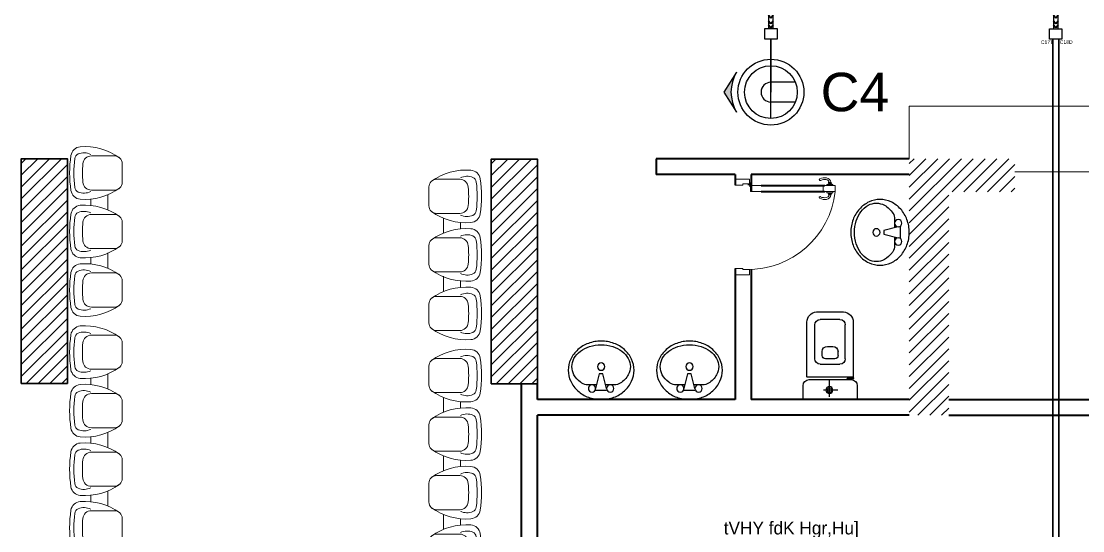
# Model space of a CAD drawing. Header units: inches. Extents: x 3955 to 4125, y 4886 to 4983.
# Drawn here: x 4038.41 to 4046.46, y 4899.14 to 4903.01 of the extents above; entities that cross this region are included whole.
import ezdxf

# ---------------------------------------------------------------- set-up
doc = ezdxf.new("R2010")
doc.units = ezdxf.units.IN
doc.header["$MEASUREMENT"] = 0
doc.layers.get('0').update_dxf_attribs({"lineweight": 35})
for name, color, linetype, lineweight in [('Column(S)', 24, 'Continuous', 35), ('DIM IN', 12, 'Continuous', 15), ('DOOR', 24, 'Continuous', 18), ('FIRNTUR', 171, 'Continuous', 20), ('hatch col(S)', 45, 'Continuous', 15), ('Shop Drawing', 3, 'Continuous', 30), ('TEXT', 152, 'Continuous', 30), ('walls', 7, 'Continuous', 40), ('رخام', 104, 'Continuous', 15)]:
    doc.layers.add(name, color=color, linetype=linetype, lineweight=lineweight)
for name, color, linetype in [('E-CAM', 141, 'Continuous'), ('E-LEADER', 30, 'Continuous'), ('E-TEXT', 2, 'Continuous'), ('finish', 32, 'Continuous'), ('UMG-ML', 251, 'Continuous')]:
    doc.layers.add(name, color=color, linetype=linetype)
doc.styles.add('SOSA', font='sosa.shx')
doc.styles.get("Standard").update_dxf_attribs({"font": 'arial.ttf'})

# ---------------------------------------------------------------- blocks, each defined once
blk = doc.blocks.new('A$C35D05A93')
at = {"layer": 'UMG-ML', "extrusion": (-5.08529e-08, 1.65048e-08, 1)}
for p, q in [((0.4098, 0.6661, 0), (0, 0.6661, 0)), ((0, 0.6661, 0), (0, 0.5612, 0)), ((0.1992, 0.6455, 0), (0.1992, 0.5151, 0)), ((0.4098, 0.5612, 0), (0.4098, 0.6661, 0)), ((0.2621, 0.5945, 0), (0.1533, 0.5945, 0)), ((0.029, 0.4929, 0), (0.029, 0.0789, 0)), ((0.3751, 0.4975, 0), (0.0337, 0.4975, 0)), ((0.0461, 0.5151, 0), (0.3637, 0.5151, 0)), ((0.3303, 0.5116, 0), (0.3303, 0.5151, 0)), ((0.3448, 0.5116, 0), (0.3303, 0.5116, 0)), ((0.3347, 0.5116, 0), (0.3347, 0.5098, 0)), ((0.3402, 0.5116, 0), (0.3402, 0.5098, 0)), ((0.3433, 0.5079, 0), (0.3855, 0.5079, 0)), ((0.3442, 0.5024, 0), (0.3855, 0.5024, 0)), ((0.3448, 0.5116, 0), (0.3448, 0.5151, 0)), ((0.3797, 0.0789, 0), (0.3797, 0.4929, 0)), ((0.3855, 0.5079, 0), (0.3855, 0.5024, 0)), ((0.0891, 0.3574, 0), (0.0891, 0.1259, 0)), ((0.1291, 0.3974, 0), (0.2391, 0.3974, 0)), ((0.1439, 0.3321, 0), (0.1439, 0.3029, 0)), ((0.2398, 0.3571, 0), (0.169, 0.3571, 0)), ((0.2391, 0.3974, 0), (0.2796, 0.3974, 0)), ((0.2648, 0.3321, 0), (0.2648, 0.3029, 0)), ((0.3197, 0.3574, 0), (0.3197, 0.0989, 0)), ((0.184, 0.2629, 0), (0.2248, 0.2629, 0)), ((0.0891, 0.1259, 0), (0.0891, 0.0989, 0)), ((0.1011, 0.0003, 0), (0.3064, 0.0003, 0)), ((0.2796, 0.0589, 0), (0.1291, 0.0589, 0))]:
    blk.add_line(p, q, dxfattribs=at)
for radius in [0.0264, 0.017]:
    blk.add_circle((0.1995, 0.5945, 0), radius, dxfattribs=at)
for centre, radius, start, end in [((0.0461, 0.5612, 0), 0.0461, 180, 270), ((0.0337, 0.4929, 0), 0.00461, 90, 180), ((0.3423, 0.5098, 0), 0.00766, 180, 284.21839), ((0.3423, 0.5098, 0), 0.00217, 180, 296.85767), ((0.3637, 0.5612, 0), 0.0461, 270, 0), ((0.3751, 0.4929, 0), 0.00461, 360, 90), ((0.1291, 0.3574, 0), 0.04, 90, 180), ((0.169, 0.3321, 0), 0.025, 90, 180), ((0.2398, 0.3321, 0), 0.025, 0, 90), ((0.2796, 0.3574, 0), 0.04, 0, 90), ((0.184, 0.3029, 0), 0.04, 180, 270), ((0.2248, 0.3029, 0), 0.04, 270, 0), ((0.1291, 0.0989, 0), 0.04, 180, 270), ((0.2796, 0.0989, 0), 0.04, 270, 0), ((0.1079, 0.0789, 0), 0.0789, 180, 265.04819), ((0.3009, 0.0789, 0), 0.0788, 273.97176, 0)]:
    blk.add_arc(centre, radius, start, end, dxfattribs=at)
blk = doc.blocks.new('A$C409206DC')
at = {"layer": 'UMG-ML', "ltscale": 2.5}
for p, q in [((0.253, 0.2567), (0.2807, 0.3675)), ((0.2807, 0.3675), (0.3084, 0.3675)), ((0.3084, 0.3675), (0.3362, 0.2567)), ((0.1941, 0.2844), (0.26, 0.2844)), ((0.253, 0.2428), (0.3362, 0.2428)), ((0.3292, 0.2844), (0.3953, 0.2844))]:
    blk.add_line(p, q, dxfattribs=at)
blk.add_lwpolyline([(0.544, 0.3952, -0.109452), (0.5255, 0.3117, -0.102376), (0.4709, 0.2385, -0.093737), (0.3913, 0.1908, -0.088426), (0.2946, 0.1736, -0.088426), (0.1979, 0.1908, -0.093737), (0.1183, 0.2385, -0.102376), (0.0637, 0.3117, -0.109452), (0.0452, 0.3952, -0.109452), (0.0637, 0.4787, -0.102376), (0.1183, 0.552, -0.093737), (0.1979, 0.5997, -0.088426), (0.2946, 0.6169, -0.088426), (0.3913, 0.5997, -0.093737), (0.4709, 0.552, -0.102376), (0.5255, 0.4787, -0.109452)], format="xyb", close=True, dxfattribs=at)
for centre in [(0.2946, 0.4229), (0.2253, 0.2567), (0.3639, 0.2567)]:
    blk.add_circle(centre, 0.0277, dxfattribs=at)
for centre, radius, start, end in [((0.275, 0.3576), 0.2286, 107.25794, 126.8699), ((0.2946, 0.2946), 0.2946, 90, 107.25794), ((0.2946, 0.2946), 0.2946, 72.74206, 90), ((0.3142, 0.3576), 0.2286, 53.1301, 72.74206), ((0.1991, 0.4229), 0.1262, 151.0888, 180), ((0.2451, 0.3976), 0.1787, 126.8699, 151.0888), ((0.3441, 0.3976), 0.1787, 28.9112, 53.1301), ((0.3901, 0.4229), 0.1262, 0, 28.9112), ((0.1991, 0.4229), 0.1262, 180, 208.9112), ((0.3901, 0.4229), 0.1262, 331.0888, 0), ((0.2451, 0.4483), 0.1787, 208.9112, 237.74019), ((0.3441, 0.4483), 0.1787, 306.8699, 331.0888), ((0.1941, 0.3675), 0.0831, 237.74019, 270), ((0.3953, 0.3675), 0.0831, 270, 303.90451), ((0.3142, 0.4883), 0.2286, 303.90451, 306.8699)]:
    blk.add_arc(centre, radius, start, end, dxfattribs=at)
blk = doc.blocks.new('A$C73D03C2A')
at = {"layer": 'DOOR', "linetype": 'Continuous'}
for p, q in [((0.0412, 0.8522), (0.0412, 0.8715)), ((0.0463, 0.8522), (0.0463, 0.8715)), ((0.0466, 0.8522), (0.0466, 0.8721)), ((0.0529, 0.8721), (0.0466, 0.8721)), ((0.0529, 0.8522), (0.0529, 0.8721)), ((0.0551, 0.8453), (0.0551, 0.879)), ((0.0605, 0.879), (0.0551, 0.879)), ((0.0605, 0.8351), (0.0605, 0.8895)), ((0.0605, 0.8895), (0.0714, 0.8895)), ((0.0714, 0.8128), (0.0714, 0.9107)), ((0.0714, 0.9107), (0.1258, 0.9107)), ((0.1258, 0.8128), (0.1258, 0.9107)), ((0.1367, 0.8895), (0.1258, 0.8895)), ((0.1367, 0.8351), (0.1367, 0.8895)), ((0.1367, 0.879), (0.1421, 0.879)), ((0.1421, 0.8453), (0.1421, 0.879)), ((0.1443, 0.8721), (0.1506, 0.8721)), ((0.1443, 0.8522), (0.1443, 0.8721)), ((0.1506, 0.8522), (0.1506, 0.8721)), ((0.156, 0.8721), (0.1558, 0.8721)), ((0.156, 0.8522), (0.156, 0.8721)), ((0.0529, 0.8522), (0.0466, 0.8522)), ((0.0605, 0.8453), (0.0551, 0.8453)), ((0.0714, 0.8351), (0.0605, 0.8351)), ((0.0659, 0.2365), (0.0659, 0.8124)), ((0.0706, 0.8171), (0.0706, 0.8076)), ((0.0714, 0.8128), (0.0714, 0.2363)), ((0.0757, 0.8128), (0.0714, 0.8128)), ((0.0757, 0.8019), (0.0757, 0.8128)), ((0.0757, 0.8019), (0.0757, 0.2363)), ((0.0757, 0.8019), (0.1214, 0.8019)), ((0.1214, 0.8019), (0.1214, 0.8128)), ((0.1214, 0.8128), (0.1258, 0.8128)), ((0.1214, 0.8019), (0.1214, 0.2363)), ((0.1258, 0.8351), (0.1367, 0.8351)), ((0.1258, 0.8128), (0.1258, 0.2363)), ((0.1266, 0.8171), (0.1266, 0.8076)), ((0.1313, 0.2365), (0.1313, 0.8124)), ((0.1367, 0.8453), (0.1421, 0.8453)), ((0.1443, 0.8522), (0.1506, 0.8522)), ((0.0714, 0.2363), (0.0714, 0.1384)), ((0.1258, 0.1384), (0.1258, 0.2363)), ((0.0127, 0), (0.0127, 0.1306)), ((0.0563, 0.1306), (0.0127, 0.1306)), ((0.0563, 0.1306), (0.0563, 0.0707)), ((0.0714, 0.1384), (0.1258, 0.1384)), ((0.8351, 0.1306), (0.8351, 0.0707)), ((0.8351, 0.1306), (0.8839, 0.1306)), ((0.8839, 0), (0.8839, 0.1306)), ((0.0671, 0), (0.0127, 0)), ((0.0563, 0.0707), (0.0671, 0.0707)), ((0.0671, 0.0707), (0.0671, 0)), ((0.8242, 0.0707), (0.8242, 0)), ((0.8351, 0.0707), (0.8242, 0.0707)), ((0.8242, 0), (0.8839, 0))]:
    blk.add_line(p, q, dxfattribs=at)
at = {"layer": 'DOOR'}
for p, q in [((0.0127, 0.1307), (0.0127, 0)), ((0.0127, 0.1307), (0.0127, 0)), ((0.0127, 0.1307), (0.0127, 0)), ((0.0435, 0.1345), (0.0822, 0.1345)), ((0.0563, 0.1306), (0.0714, 0.1384)), ((0.0638, 0.1538), (0.0638, 0.1152))]:
    blk.add_line(p, q, dxfattribs=at)
at = {"layer": 'DOOR', "linetype": 'Continuous'}
blk.add_circle((0.0638, 0.1345), 0.00617, dxfattribs=at)
for centre, radius, start, end in [((0.0462, 0.8251), 0.0459, 96.27656, 172.49463), ((0.0437, 0.8715), 0.00259, 0, 180), ((0.1532, 0.8721), 0.00262, 0, 192.45107), ((0.151, 0.8244), 0.0459, 7.50537, 83.72344), ((0.1052, 0.8173), 0.1054, 172.49463, 205.98988), ((0.0179, 0.7732), 0.00773, 195.29128, 36.68849), ((0.106, 0.8158), 0.0903, 171.58976, 204.90774), ((0.0462, 0.8251), 0.0297, 99.70891, 172.49463), ((0.0437, 0.8522), 0.00259, 180, 0), ((0.0706, 0.8124), 0.00476, 90, 270), ((0.1266, 0.8124), 0.00476, 270, 90), ((0.1532, 0.8522), 0.00262, 167.54893, 0), ((0.151, 0.8244), 0.0297, 7.50537, 80.29109), ((0.1793, 0.7725), 0.00773, 143.31151, 344.70872), ((0.0912, 0.8151), 0.0903, 335.09226, 8.41024), ((0.092, 0.8166), 0.1054, 334.01012, 7.50537)]:
    blk.add_arc(centre, radius, start, end, dxfattribs=at)
at = {"layer": 'DOOR'}
blk.add_arc((0.0349, 0.1156), 0.8003, 358.92889, 83.4773, dxfattribs=at)
blk = doc.blocks.new('A$C71E71584')
at = {"layer": 'FIRNTUR', "color": 114, "true_color": 0x139b48}
for p, q in [((0.677, 2.8064), (0.5015, 2.8064)), ((0.7352, 2.6057), (0.7352, 2.7481)), ((0.677, 2.5474), (0.5015, 2.5474)), ((0.6259, 2.5118), (0.6259, 2.398)), ((0.4964, 2.479), (0.4964, 2.4308)), ((0.677, 2.3624), (0.5015, 2.3624)), ((0.7352, 2.3041), (0.7352, 2.1617)), ((0.677, 2.1034), (0.5015, 2.1034)), ((0.4964, 2.035), (0.4964, 1.9868)), ((0.6259, 2.0678), (0.6259, 1.954)), ((0.677, 1.9184), (0.5015, 1.9184)), ((0.7352, 1.7177), (0.7352, 1.8601)), ((0.677, 1.6594), (0.5015, 1.6594)), ((0.6259, 1.6238), (0.6259, 1.51)), ((0.4964, 1.591), (0.4964, 1.5428)), ((0.677, 1.4744), (0.5015, 1.4744)), ((0.7352, 1.4161), (0.7352, 1.2737)), ((0.677, 1.2154), (0.5015, 1.2154)), ((0.4964, 1.1504), (0.4964, 1.0988)), ((0.6259, 1.1832), (0.6259, 1.066)), ((0.677, 1.0304), (0.5015, 1.0304)), ((0.7352, 0.9721), (0.7352, 0.8297)), ((0.677, 0.7714), (0.5015, 0.7714))]:
    blk.add_line(p, q, dxfattribs=at)
for centre, radius, start, end in [((0.4235, 2.7983), 0.0777, 94.9608, 171.51738), ((0.421, 2.7803), 0.0453, 115.38515, 172.78578), ((0.4457, 2.7107), 0.119, 64.65622, 111.7746), ((0.4514, 2.4257), 0.4514, 54.13627, 94.40227), ((1.2377, 2.6769), 0.9009, 171.51738, 188.48262), ((1.2377, 2.6769), 0.8685, 172.78578, 187.21422), ((1.2377, 2.6769), 0.8038, 174.97347, 185.02653), ((0.5015, 2.7417), 0.0648, 90, 174.97347), ((0.677, 2.7481), 0.0583, 0, 90), ((0.5015, 2.6122), 0.0648, 185.02653, 270), ((0.677, 2.6057), 0.0583, 270, 0), ((0.4235, 2.5555), 0.0777, 188.48262, 265.0392), ((0.421, 2.5735), 0.0453, 187.21422, 244.61485), ((0.4457, 2.6431), 0.119, 248.2254, 295.34378), ((0.4514, 2.9282), 0.4514, 265.59773, 305.86373), ((0.4235, 2.3543), 0.0777, 94.9608, 171.51738), ((0.4514, 1.9817), 0.4514, 54.13627, 94.40227), ((1.2377, 2.2329), 0.9009, 171.51738, 188.48262), ((1.2377, 2.2329), 0.8685, 172.78578, 187.21422), ((0.421, 2.3363), 0.0453, 115.38515, 172.78578), ((0.4457, 2.2667), 0.119, 64.65622, 111.7746), ((0.5015, 2.2977), 0.0648, 90, 174.97347), ((0.677, 2.3041), 0.0583, 0, 90), ((1.2377, 2.2329), 0.8038, 174.97347, 185.02653), ((0.4235, 2.1115), 0.0777, 188.48262, 265.0392), ((0.421, 2.1295), 0.0453, 187.21422, 244.61485), ((0.4514, 2.4842), 0.4514, 265.59773, 305.86373), ((0.5015, 2.1682), 0.0648, 185.02653, 270), ((0.677, 2.1617), 0.0583, 270, 0), ((0.4457, 2.1991), 0.119, 248.2254, 295.34378), ((0.4235, 1.9103), 0.0777, 94.9608, 171.51738), ((0.421, 1.8923), 0.0453, 115.38515, 172.78578), ((0.4457, 1.8227), 0.119, 64.65622, 111.7746), ((0.4514, 1.5377), 0.4514, 54.13627, 94.40227), ((1.2377, 1.7889), 0.9009, 171.51738, 188.48262), ((1.2377, 1.7889), 0.8685, 172.78578, 187.21422), ((1.2377, 1.7889), 0.8038, 174.97347, 185.02653), ((0.5015, 1.8537), 0.0648, 90, 174.97347), ((0.677, 1.8601), 0.0583, 0, 90), ((0.5015, 1.7242), 0.0648, 185.02653, 270), ((0.677, 1.7177), 0.0583, 270, 0), ((0.4235, 1.6675), 0.0777, 188.48262, 265.0392), ((0.421, 1.6855), 0.0453, 187.21422, 244.61485), ((0.4457, 1.7551), 0.119, 248.2254, 295.34378), ((0.4514, 2.0402), 0.4514, 265.59773, 305.86373), ((0.4235, 1.4663), 0.0777, 94.9608, 171.51738), ((0.4514, 1.0936), 0.4514, 54.13627, 94.40227), ((1.2377, 1.3449), 0.9009, 171.51738, 188.48262), ((1.2377, 1.3449), 0.8685, 172.78578, 187.21422), ((0.421, 1.4483), 0.0453, 115.38515, 172.78578), ((0.4457, 1.3787), 0.119, 64.65622, 111.7746), ((0.5015, 1.4096), 0.0648, 90, 174.97347), ((0.677, 1.4161), 0.0583, 0, 90), ((1.2377, 1.3449), 0.8038, 174.97347, 185.02653), ((0.4235, 1.2235), 0.0777, 188.48262, 265.0392), ((0.421, 1.2415), 0.0453, 187.21422, 244.61485), ((0.4514, 1.5961), 0.4514, 265.59773, 305.86373), ((0.5015, 1.2801), 0.0648, 185.02653, 270), ((0.677, 1.2737), 0.0583, 270, 0), ((0.4457, 1.3111), 0.119, 248.2254, 295.34378), ((0.4235, 1.0223), 0.0777, 94.9608, 171.51738), ((0.4457, 0.9347), 0.119, 64.65622, 111.7746), ((0.4514, 0.6496), 0.4514, 54.13627, 94.40227), ((1.2377, 0.9009), 0.9009, 171.51738, 188.48262), ((1.2377, 0.9009), 0.8685, 172.78578, 187.21422), ((0.421, 1.0043), 0.0453, 115.38515, 172.78578), ((1.2377, 0.9009), 0.8038, 174.97347, 185.02653), ((0.5015, 0.9656), 0.0648, 90, 174.97347), ((0.677, 0.9721), 0.0583, 0, 90), ((0.5015, 0.8361), 0.0648, 185.02653, 270), ((0.677, 0.8297), 0.0583, 270, 0), ((0.4235, 0.7795), 0.0777, 188.48262, 265.0392), ((0.421, 0.7975), 0.0453, 187.21422, 244.61485), ((0.4457, 0.8671), 0.119, 248.2254, 295.34378), ((0.4514, 1.1521), 0.4514, 265.59773, 305.86373)]:
    blk.add_arc(centre, radius, start, end, dxfattribs=at)
blk = doc.blocks.new('fr')
at = {"layer": 'FIRNTUR', "color": 114, "true_color": 0x139b48}
for p, q in [((-0.2255, 1.2177), (-0.0501, 1.2177)), ((-0.2838, 1.017), (-0.2838, 1.1594)), ((-0.2255, 0.9587), (-0.0501, 0.9587)), ((-0.1744, 0.9231), (-0.1744, 0.8093)), ((-0.0449, 0.8902), (-0.0449, 0.8421)), ((-0.2255, 0.7737), (-0.0501, 0.7737)), ((-0.2838, 0.7154), (-0.2838, 0.5729)), ((-0.2255, 0.5147), (-0.0501, 0.5147)), ((-0.1744, 0.4825), (-0.1744, 0.3653)), ((-0.0449, 0.4496), (-0.0449, 0.3981)), ((-0.2255, 0.3297), (-0.0501, 0.3297)), ((-0.2838, 0.2714), (-0.2838, 0.1289)), ((-0.2255, 0.0707), (-0.0501, 0.0707))]:
    blk.add_line(p, q, dxfattribs=at)
for centre, radius, start, end in [((0, 0.8369), 0.4514, 85.59773, 125.86373), ((-0.2255, 1.1594), 0.0583, 90, 180), ((-0.0501, 1.1529), 0.0648, 5.02653, 90), ((0.0057, 1.122), 0.119, 68.2254, 115.34378), ((0.0279, 1.2096), 0.0777, 8.48262, 85.0392), ((0.0304, 1.1916), 0.0453, 7.21422, 64.61485), ((-0.7863, 1.0882), 0.9009, 351.51738, 8.48262), ((-0.7863, 1.0882), 0.8038, 354.97347, 5.02653), ((-0.7863, 1.0882), 0.8685, 352.78578, 7.21422), ((-0.2255, 1.017), 0.0583, 180, 270), ((0, 1.3394), 0.4514, 234.13627, 274.40227), ((-0.0501, 1.0234), 0.0648, 270, 354.97347), ((0.0304, 0.9848), 0.0453, 295.38515, 352.78578), ((0.0057, 1.0544), 0.119, 244.65622, 291.7746), ((0.0279, 0.9667), 0.0777, 274.9608, 351.51738), ((0, 0.3929), 0.4514, 85.59773, 125.86373), ((0.0279, 0.7656), 0.0777, 8.48262, 85.0392), ((-0.2255, 0.7154), 0.0583, 90, 180), ((-0.0501, 0.7089), 0.0648, 5.02653, 90), ((0.0057, 0.678), 0.119, 68.2254, 115.34378), ((0.0304, 0.7476), 0.0453, 7.21422, 64.61485), ((-0.7863, 0.6442), 0.8685, 352.78578, 7.21422), ((-0.7863, 0.6442), 0.9009, 351.51738, 8.48262), ((-0.7863, 0.6442), 0.8038, 354.97347, 5.02653), ((-0.2255, 0.5729), 0.0583, 180, 270), ((-0.0501, 0.5794), 0.0648, 270, 354.97347), ((0, 0.8954), 0.4514, 234.13627, 274.40227), ((0.0057, 0.6103), 0.119, 244.65622, 291.7746), ((0.0279, 0.5227), 0.0777, 274.9608, 351.51738), ((0.0304, 0.5408), 0.0453, 295.38515, 352.78578), ((-0.2255, 0.2714), 0.0583, 90, 180), ((0, -0.0511), 0.4514, 85.59773, 125.86373), ((-0.0501, 0.2649), 0.0648, 5.02653, 90), ((0.0057, 0.234), 0.119, 68.2254, 115.34378), ((0.0279, 0.3216), 0.0777, 8.48262, 85.0392), ((0.0304, 0.3035), 0.0453, 7.21422, 64.61485), ((-0.7863, 0.2002), 0.9009, 351.51738, 8.48262), ((-0.7863, 0.2002), 0.8038, 354.97347, 5.02653), ((-0.7863, 0.2002), 0.8685, 352.78578, 7.21422), ((-0.2255, 0.1289), 0.0583, 180, 270), ((0, 0.4514), 0.4514, 234.13627, 274.40227), ((-0.0501, 0.1354), 0.0648, 270, 354.97347), ((0.0304, 0.0968), 0.0453, 295.38515, 352.78578), ((0.0057, 0.1663), 0.119, 244.65622, 291.7746), ((0.0279, 0.0787), 0.0777, 274.9608, 351.51738)]:
    blk.add_arc(centre, radius, start, end, dxfattribs=at)
blk = doc.blocks.new('Flexible')
for p, q in [((0.0098, 0.0178), (0.0339, 0)), ((0.0495, 0.0178), (0.0736, 0)), ((0.0963, 0.0178), (0.1204, 0)), ((0.1381, 0.0178), (0.1622, 0)), ((0.1822, 0.0178), (0.2062, 0)), ((0.2128, 0.0178), (0.2368, 0)), ((0.0098, -0.0179), (0.0339, 0)), ((0.0495, -0.0179), (0.0736, 0)), ((0.0963, -0.0179), (0.1204, 0)), ((0.1381, -0.0179), (0.1622, 0)), ((0.1822, -0.0179), (0.2062, 0)), ((0.2128, -0.0179), (0.2368, 0))]:
    blk.add_line(p, q)
at = {"layer": 'E-LEADER'}
blk.add_lwpolyline([(0, -0.0175), (0.242, -0.0175), (0.242, 0.0175), (0, 0.0178)], dxfattribs=at)
blk.add_lwpolyline([(0.242, 0.0469), (0.3213, 0.0469), (0.3213, -0.0469), (0.242, -0.0469)], close=True, dxfattribs=at)
blk.add_circle((0, 0), 0.0175, dxfattribs=at)
blk = doc.blocks.new('CAM3')
h = blk.add_hatch(color=43)
h.dxf.hatch_style = 1
edge = h.paths.add_edge_path()
edge.add_arc((0, 0), 302.7, 239.9683, 300.0317)
edge.add_line((151.5, -262.1), (0.3, -356.1))
edge.add_line((0.3, -356.1), (-151.5, -262.1))
for p, q in [((-75, 185.4), (-75, 0)), ((75, 185.4), (75, 0)), ((200, 0), (-200, 0))]:
    blk.add_line(p, q)
blk.add_lwpolyline([(-151.5, -262.1, 0.268246), (151.5, -262.1)], format="xyb")
blk.add_lwpolyline([(-151.5, -262.1), (0.3, -356.1), (151.5, -262.1)])
blk.add_circle((0, 0), 250)
at = {"color": 43}
blk.add_circle((0, 0), 200, dxfattribs=at)
blk.add_arc((0, 0), 75, 180, 0)
blk = doc.blocks.new('A$C7FB02DE5')
at = {"layer": 'hatch col(S)', "ltscale": 2.5}
h = blk.add_hatch(dxfattribs=at)
h.set_pattern_fill('ANSI31', color=256, scale=0.02, angle=-360)
h.set_pattern_definition([(45, (-150.37559, 287.30283), (-0.044901281, 0.044901281), [])])
h.paths.add_polyline_path([(24.3127, -10.8627), (23.9627, -10.8627), (23.9627, -12.5669), (24.3127, -12.5669)])
h = blk.add_hatch(dxfattribs=at)
h.set_pattern_fill('ANSI31', color=256, scale=0.02, angle=-360)
h.set_pattern_definition([(45, (-146.810845, 287.30022), (-0.044901281, 0.044901281), [])])
h.paths.add_polyline_path([(27.8774, -10.8653), (27.5274, -10.8653), (27.5274, -12.5696), (27.8774, -12.5696)])
h = blk.add_hatch(dxfattribs=at)
h.set_pattern_fill('ANSI31', color=256, scale=0.02)
h.set_pattern_definition([(45, (-150.37583, 298.16815), (-0.044901281, 0.044901281), [])])
h.paths.add_polyline_path([(31.4974, -11.113), (31.4974, -10.863), (30.6974, -10.863), (30.6974, -12.8094), (30.9975, -12.8094), (30.9975, -11.113)])
at = {"layer": 'Column(S)', "ltscale": 2.5}
for points in [[(23.9627, -12.5669), (24.3127, -12.5669), (24.3127, -10.8627), (23.9627, -10.8627)], [(27.5274, -12.5696), (27.8774, -12.5696), (27.8774, -10.8653), (27.5274, -10.8653)]]:
    blk.add_lwpolyline(points, close=True, dxfattribs=at)
at = {"layer": 'Shop Drawing', "color": 1, "elevation": 0}
blk.add_lwpolyline([(29.6483, -10.3575), (29.6483, -9.9546)], dxfattribs=at)
at = {"layer": 'Shop Drawing'}
for points in [[(43.9879, -17.5772), (43.9879, -14.3832, 0.414214), (43.9479, -14.3432), (31.8255, -14.3432, -0.414214), (31.7855, -14.3032), (31.7855, -9.9553)], [(44.1223, -17.5834), (44.1223, -14.2348, 0.414214), (44.0823, -14.1948), (31.8724, -14.1948, -0.414214), (31.8324, -14.1548), (31.8324, -9.9553)]]:
    blk.add_lwpolyline(points, format="xyb", dxfattribs=at)
at = {"layer": 'walls', "ltscale": 2.5}
for p, q in [((30.6974, -10.863), (28.7774, -10.863)), ((28.7774, -10.863), (28.7774, -10.983)), ((29.3774, -10.983), (28.7774, -10.983)), ((29.3774, -10.983), (29.3774, -11.0633)), ((30.6974, -10.983), (29.4974, -10.983)), ((29.4974, -10.983), (29.4974, -11.1122)), ((29.3774, -11.6943), (29.3774, -12.6894)), ((29.4974, -11.703), (29.4974, -12.6894)), ((27.7576, -15.5759), (27.7574, -12.5696)), ((27.8774, -12.6894), (27.8774, -12.5696)), ((29.3774, -12.6894), (27.8774, -12.6894)), ((30.6974, -12.6894), (29.4974, -12.6894)), ((30.9975, -12.6894), (34.2977, -12.6894)), ((27.8776, -15.5759), (27.8774, -12.8094)), ((30.6974, -12.8094), (27.8774, -12.8094)), ((30.9975, -12.8094), (34.2977, -12.8094))]:
    blk.add_line(p, q, dxfattribs=at)
at = {"layer": 'رخام', "ltscale": 2.5}
for p, q in [((30.6974, -10.863), (30.6974, -10.463)), ((30.6974, -10.463), (32.9171, -10.463)), ((32.9171, -10.963), (31.4974, -10.963))]:
    blk.add_line(p, q, dxfattribs=at)
at = {"layer": 'DIM IN', "xscale": -1}
blk.add_blockref('fr', (24.4444, -12.0591, 0), dxfattribs=at)
at = {"layer": 'DIM IN'}
blk.add_blockref('fr', (27.3386, -12.2365, 0), dxfattribs=at)
at = {"layer": 'DOOR', "ltscale": 2.5, "xscale": 0.8334408040205665, "yscale": 0.8334408040205665, "zscale": 0.8334408040205665, "rotation": 270}
blk.add_blockref('A$C73D03C2A', (29.3774, -11.0074), dxfattribs=at)
at = {"layer": 'E-CAM', "xscale": 0.001, "yscale": 0.001, "zscale": 0.001, "rotation": 270}
blk.add_blockref('CAM3', (29.6483, -10.3575, 0), dxfattribs=at)
at = {"layer": 'finish', "ltscale": 2.5}
blk.add_blockref('A$C71E71584', (23.9929, -15.0073, 0), dxfattribs=at)
at = {"layer": 'finish', "ltscale": 2.5, "xscale": -1}
blk.add_blockref('A$C71E71584', (27.79, -15.1848, 0), dxfattribs=at)
at = {"layer": 'Shop Drawing', "rotation": 270}
for p in [(29.6483, -9.6333, 0), (31.8089, -9.634)]:
    blk.add_blockref('Flexible', p, dxfattribs=at)
at = {"layer": 'UMG-ML', "ltscale": 2.5, "xscale": -1}
for name, p, rotation in [('A$C409206DC', (30.871, -11.1267), 90), ('A$C35D05A93', (29.8926, -12.0233, 0), 180)]:
    blk.add_blockref(name, p, dxfattribs=dict(at, rotation=rotation))
for p in [(28.6554, -12.863), (29.3253, -12.863)]:
    blk.add_blockref('A$C409206DC', p, dxfattribs=at)
at = {"layer": 'E-TEXT', "attachment_point": 1}
for s, width, insert, char_height in [('C17T', 6.018011, (31.696, -9.9646), 0.02711), ('C18D', 6.018011, (31.8396, -9.9641, 0), 0.02711), ('C4', 5.320081, (30.0255, -10.2107, 0), 0.29199)]:
    blk.add_mtext_dynamic_manual_height_columns(s, width=width, gutter_width=12.5, heights=[0], dxfattribs=dict(at, insert=insert, char_height=char_height))
at = {"layer": 'TEXT', "linetype": 'Continuous', "ltscale": 0.09, "style": 'SOSA'}
blk.add_text('tVHY fdK Hgr,Hu]', height=0.09772, dxfattribs=at).set_placement((29.2907, -13.7131, 0))

msp = doc.modelspace()

# ---------------------------------------------------------------- block references
msp.add_blockref('A$C7FB02DE5', (4014.4456, 4912.8287))

doc.saveas('drawing.dxf')
